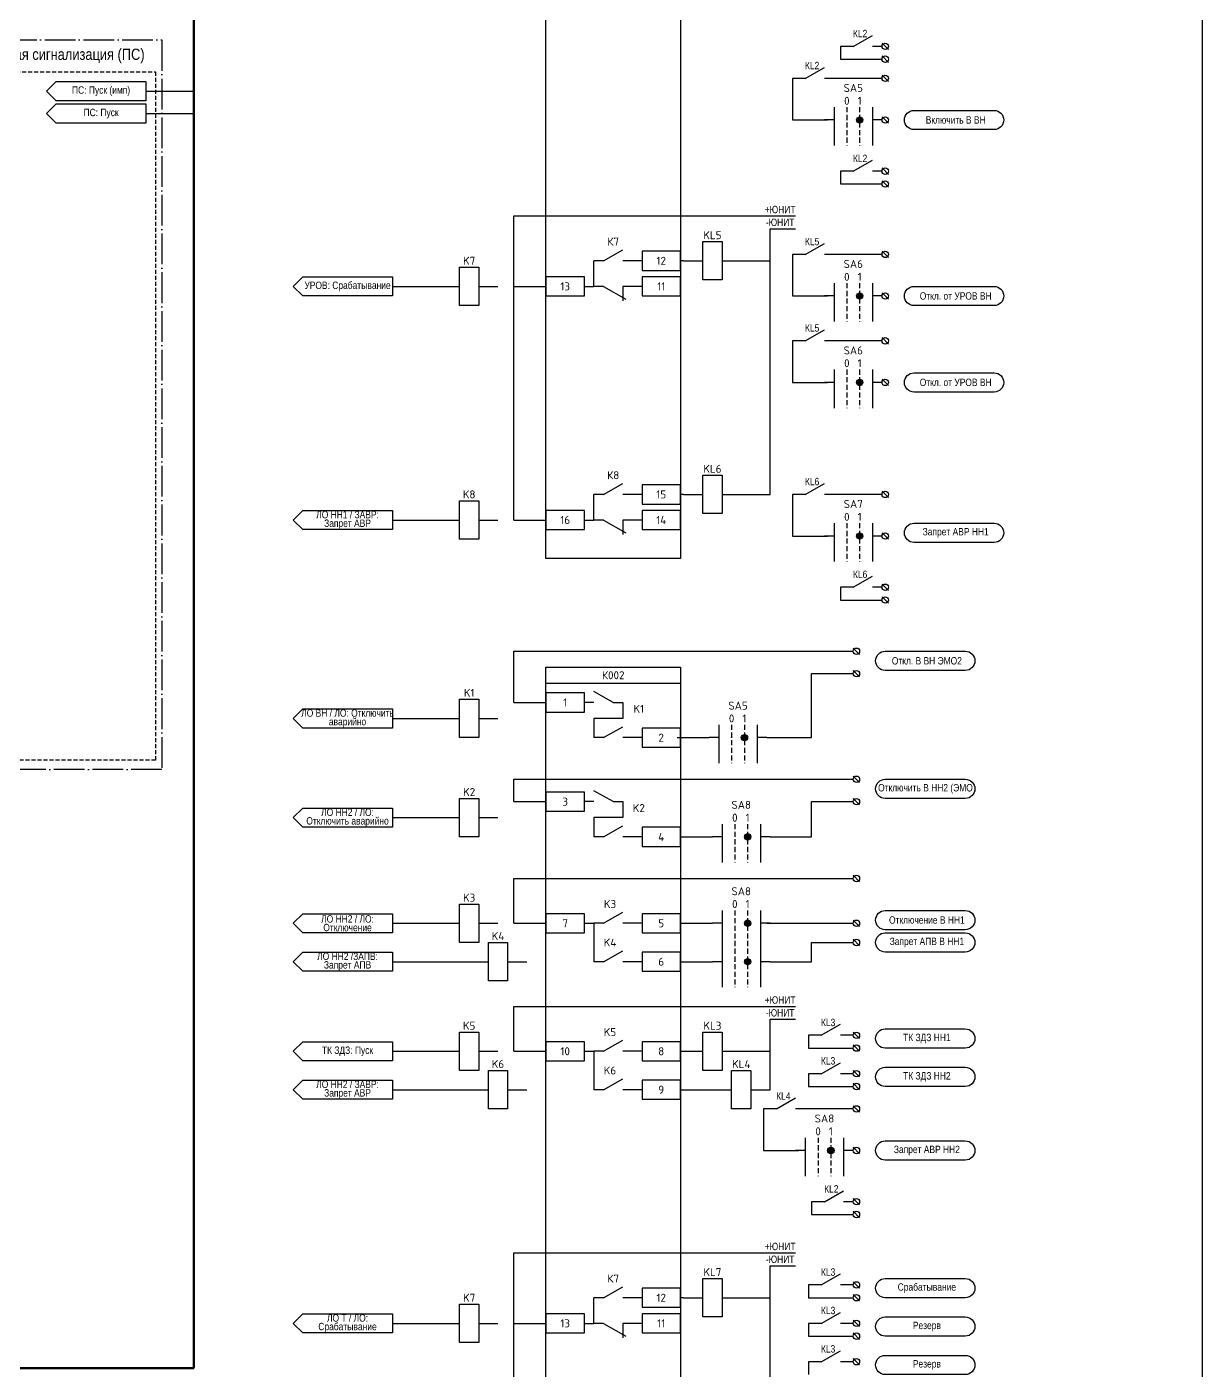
# Model space of a CAD drawing. Header units: millimetres. Extents: x 1657 to 8204, y -558 to 594.
# Drawn here: x 5766.8 to 6134, y -110.6 to 309.1 of the extents above; entities that cross this region are included whole.
import ezdxf
from ezdxf.enums import TextEntityAlignment as Align

# ---------------------------------------------------------------- set-up
doc = ezdxf.new("R2010")
doc.units = ezdxf.units.MM
doc.set_wipeout_variables(frame=1)
for name, pattern in [('ACAD_ISO04W100', [30, 24, -3, 0, -3]), ('HIDDEN', [9.525, 6.35, -3.175]), ('штриховая2', [0.375, 0.25, -0.125])]:
    doc.linetypes.add(name, pattern=pattern)
doc.layers.add('_ОРЗ_0.3', color=7, linetype='Continuous', lineweight=30)
doc.layers.add('TEXT', color=7, linetype='Continuous', lineweight=25)
doc.layers.add('Основная', color=7, linetype='Continuous')
doc.styles.add('2.5_Gost_RD', font='ARIALN.TTF', dxfattribs={"height": 2.5})
doc.styles.add('2.5_ISOCPEUR', font='isocpeur.ttf', dxfattribs={"width": 0.9, "height": 2.5})
doc.styles.add('2.5_ISOCPEUR_1', font='isocpeur.ttf', dxfattribs={"height": 2.5})
doc.styles.add('3.5_Gost_RD', font='ARIALN.TTF', dxfattribs={"height": 3.5})

# ---------------------------------------------------------------- blocks, each defined once
blk = doc.blocks.new('*U95')
at = {"layer": 'Основная', "color": 0}
blk.add_line((0, 0), (7, -4), dxfattribs=at)
at = {"layer": 'Основная', "ltscale": 0.35}
blk.add_line((6, 0), (6, -4.5), dxfattribs=at)
blk = doc.blocks.new('*U103')
blk.add_lwpolyline([(0, 3), (-12, 3), (-12, -3), (0, -3)], close=True)
at = {"layer": 'Основная', "color": 0}
for p, q in [((-24, 0), (-27, 0)), ((-12, 0), (-18, 0))]:
    blk.add_line(p, q, dxfattribs=at)
at = {"ltscale": 0.25}
blk.add_blockref('*U95', (-24, 0), dxfattribs=at)
at = {"layer": 'Основная', "style": '2.5_ISOCPEUR'}
for tag, p in [('ОУ', (-22, 4)), ('K', (-21, 6)), ('В', (-6, 0))]:
    blk.add_attdef(tag, text='', height=2.5, dxfattribs=at).set_placement(p, align=Align.MIDDLE_CENTER)
blk = doc.blocks.new('*U53')
blk.add_lwpolyline([(0, 3), (-12, 3), (-12, -3), (0, -3)], close=True)
at = {"layer": 'Основная', "style": '2.5_ISOCPEUR'}
for tag, p in [('ОУ', (-7, 10)), ('В', (-6, 0))]:
    blk.add_attdef(tag, text='', height=2.5, dxfattribs=at).set_placement(p, align=Align.MIDDLE_CENTER)
blk = doc.blocks.new('SPEC_COS_H')
at = {"layer": 'Основная', "color": 0}
blk.add_line((0, 0), (6, 3.43), dxfattribs=at)
blk = doc.blocks.new('*U107')
blk.add_lwpolyline([(0, 3), (-12, 3), (-12, -3), (0, -3)], close=True)
at = {"layer": 'Основная', "color": 0}
for p, q in [((-24, 0), (-27, 0)), ((-12, 0), (-18, 0))]:
    blk.add_line(p, q, dxfattribs=at)
at = {"ltscale": 0.25}
blk.add_blockref('SPEC_COS_H', (-24, 0), dxfattribs=at)
at = {"layer": 'Основная', "style": '2.5_ISOCPEUR'}
for tag, p in [('ОУ', (-21, 6)), ('K', (-21, 6)), ('В', (-6, 0))]:
    blk.add_attdef(tag, text='', height=2.5, dxfattribs=at).set_placement(p, align=Align.MIDDLE_CENTER)
blk = doc.blocks.new('*U110')
at = {"layer": 'Основная', "color": 0}
for p, q in [((-9, 0), (-3, 0)), ((3, 0), (9, 0))]:
    blk.add_line(p, q, dxfattribs=at)
at = {"layer": 'Основная'}
blk.add_lwpolyline([(-3, 6), (3, 6), (3, -6), (-3, -6)], close=True, dxfattribs=at)
at = {"layer": 'Основная', "style": '2.5_ISOCPEUR'}
for tag, p in [('ОУ', (0, 8)), ('В2', (-7, -2)), ('В1', (7, -2))]:
    blk.add_attdef(tag, text='', height=2.5, dxfattribs=at).set_placement(p, align=Align.MIDDLE_CENTER)
blk = doc.blocks.new('*U248')
at = {"layer": 'Основная', "ltscale": 0.25}
blk.add_circle((0, 0), 1, dxfattribs=at)
blk = doc.blocks.new('*U109')
at = {"layer": 'Основная', "style": '2.5_ISOCPEUR'}
for tag, p in [('ОУ', (0, 4)), ('В', (0, -3))]:
    blk.add_attdef(tag, text='', height=2.5, dxfattribs=at).set_placement(p, align=Align.MIDDLE_CENTER)
at = {"ltscale": 0.25}
blk.add_blockref('*U248', (0, 0), dxfattribs=at)
at = {"layer": 'Основная', "ltscale": 0.25}
blk.add_line((1, -1), (-1, 1), dxfattribs=at)
blk = doc.blocks.new('*U108')
at = {"ltscale": 0.35}
h = blk.add_hatch(color=256, dxfattribs=at)
edge = h.paths.add_edge_path()
edge.add_arc((-2, 0), 0.01, 0, 360)
h = blk.add_hatch(color=256, dxfattribs=at)
edge = h.paths.add_edge_path()
edge.add_arc((2, 0), 1, 0, 360)
at = {"layer": 'Основная', "color": 0}
for p, q in [((-6, 0), (-9, 0)), ((-6, 4), (-6, -8)), ((6, 4), (6, -8)), ((9, 0), (6, 0))]:
    blk.add_line(p, q, dxfattribs=at)
at = {"layer": 'Основная', "color": 0, "linetype": 'HIDDEN', "ltscale": 0.25}
for p, q in [((-2, 4), (-2, -8)), ((2, 4), (2, -8))]:
    blk.add_line(p, q, dxfattribs=at)
at = {"layer": 'Основная', "ltscale": 0.35}
for centre, radius in [((-2, 0), 0.01), ((2, 0), 1)]:
    blk.add_circle(centre, radius, dxfattribs=at)
at = {"layer": 'Основная', "style": '2.5_ISOCPEUR'}
for tag, p in [('ОУ', (0, 10)), ('ОП1', (-2, 6)), ('ОП2', (2, 6)), ('В1', (-9, -2)), ('В2', (9, -2))]:
    blk.add_attdef(tag, text='', height=2.5, dxfattribs=at).set_placement(p, align=Align.MIDDLE_CENTER)
blk = doc.blocks.new('*U106')
blk.add_lwpolyline([(0, 3), (-12, 3), (-12, -3), (0, -3)], close=True)
at = {"layer": 'Основная', "color": 0}
for p, q in [((-24, 0), (-27, 0)), ((-12, 0), (-18, 0))]:
    blk.add_line(p, q, dxfattribs=at)
at = {"ltscale": 0.25}
blk.add_blockref('SPEC_COS_H', (-24, 0), dxfattribs=at)
at = {"layer": 'Основная', "style": '2.5_ISOCPEUR'}
for tag, p in [('ОУ', (-13, 9)), ('K', (-13, 9)), ('В', (-6, 0))]:
    blk.add_attdef(tag, text='', height=2.5, dxfattribs=at).set_placement(p, align=Align.MIDDLE_CENTER)
blk = doc.blocks.new('*U42')
at = {"layer": 'Основная', "color": 0}
for p, q in [((0, 0), (2, 0)), ((2, 0), (40, 0)), ((40, 0), (42, 0))]:
    blk.add_line(p, q, dxfattribs=at)
blk = doc.blocks.new('*U54')
blk.add_lwpolyline([(0, 3), (-12, 3), (-12, -3), (0, -3)], close=True)
at = {"layer": 'Основная', "color": 0}
for p, q in [((-24, 0), (-27, 0)), ((-12, 0), (-18, 0))]:
    blk.add_line(p, q, dxfattribs=at)
at = {"ltscale": 0.25}
blk.add_blockref('SPEC_COS_H', (-24, 0), dxfattribs=at)
at = {"layer": 'Основная', "style": '2.5_ISOCPEUR'}
for tag, p in [('ОУ', (-22, 6)), ('K', (-21, 6)), ('В', (-6, 0))]:
    blk.add_attdef(tag, text='', height=2.5, dxfattribs=at).set_placement(p, align=Align.MIDDLE_CENTER)

msp = doc.modelspace()

# ---------------------------------------------------------------- linework, layer by layer
at = {"lineweight": 100, "ltscale": 100}
for p in [(5819, 534), (5294, -110)]:
    msp.add_line(p, (5819, -110), dxfattribs=at)
at = {"ltscale": 100}
for p, q in [((6025, 303), (6021, 303)), ((6021, 303), (6021, 299)), ((6021, 299), (6034, 299)), ((6010, 293), (6006, 293)), ((5804, 289), (5819, 289)), ((5804, 282), (5819, 282)), ((6025, 264), (6021, 264)), ((6021, 264), (6021, 260)), ((6021, 260), (6034, 260)), ((5999, 163), (5999, 246)), ((5999, 246), (6007, 246)), ((5944, 228), (5944, 236)), ((5972, 236), (5971, 236)), ((5990, 236), (5999, 236)), ((6010, 238), (6006, 238)), ((5881, 228), (5896, 228)), ((5941, 228), (5944, 228)), ((6010, 211), (6006, 211)), ((5944, 155), (5944, 163)), ((5972, 163), (5971, 163)), ((5990, 163), (5999, 163)), ((6010, 163), (6006, 163)), ((5881, 155), (5896, 155)), ((5941, 155), (5944, 155)), ((6025, 134), (6021, 134)), ((6021, 134), (6021, 130)), ((6021, 130), (6034, 130)), ((5953, 98), (5953, 93)), ((5881, 93), (5896, 93)), ((5953, 93), (5944, 93)), ((5944, 93), (5944, 87)), ((5953, 67), (5953, 62)), ((5881, 62), (5896, 62)), ((5953, 62), (5944, 62)), ((5944, 62), (5944, 56)), ((5881, 29), (5896, 29)), ((5941, 29), (5944, 29)), ((5944, 29), (5944, 17)), ((5998, 29), (6025, 29)), ((5881, 17), (5905, 17)), ((5999, -23), (5999, -1)), ((5999, -1), (6007, -1)), ((6015, -6), (6011, -6)), ((6011, -6), (6011, -10)), ((5881, -11), (5896, -11)), ((5941, -11), (5944, -11)), ((5944, -11), (5944, -23)), ((5990, -11), (5999, -11)), ((6011, -10), (6025, -10)), ((6015, -18), (6011, -18)), ((6011, -18), (6011, -22)), ((5881, -23), (5905, -23)), ((6011, -22), (6025, -22)), ((6001, -29), (5997, -29)), ((6016, -58), (6012, -58)), ((6012, -58), (6012, -62)), ((6012, -62), (6025, -62)), ((5999, -161), (5999, -78)), ((5999, -78), (6007, -78)), ((5944, -96), (5944, -88)), ((5972, -88), (5971, -88)), ((5990, -88), (5999, -88)), ((6015, -84), (6011, -84)), ((6011, -84), (6011, -88)), ((6011, -88), (6025, -88)), ((5881, -96), (5896, -96)), ((5941, -96), (5944, -96)), ((6015, -96), (6011, -96)), ((6011, -96), (6011, -100)), ((6011, -100), (6025, -100)), ((6015, -108), (6011, -108)), ((6011, -108), (6011, -112))]:
    msp.add_line(p, q, dxfattribs=at)
at = {"color": 251, "linetype": 'ACAD_ISO04W100', "lineweight": 30, "ltscale": 0.4, "true_color": 0x58595b}
msp.add_lwpolyline([(5724, 305), (5809, 305), (5809, 77), (5724, 77)], close=True, dxfattribs=at)
at = {"linetype": 'штриховая2', "ltscale": 5}
msp.add_lwpolyline([(5726, 295), (5807, 295), (5807, 80), (5726, 80)], close=True, dxfattribs=at)
at = {"ltscale": 100}
for points in [[(5773, 289), (5776, 292), (5804, 292), (5804, 286), (5776, 286), (5773, 289)], [(6006, 293), (6006, 280), (6017, 280)], [(5773, 282), (5776, 285), (5804, 285), (5804, 279), (5776, 279), (5773, 282)], [(5919, 155), (5919, 250), (6007, 250)], [(6006, 238), (6006, 225), (6017, 225)], [(5919, 228), (5929, 228)], [(6006, 211), (6006, 198), (6017, 198)], [(6006, 163), (6006, 150), (6017, 150)], [(5919, 155), (5929, 155)], [(5919, 98), (5919, 114), (6025, 114)], [(5919, 98), (5929, 98)], [(5944, 98), (5941, 98)], [(5970, 87), (5980, 87)], [(5970, 87), (5980, 87)], [(5919, 67), (5919, 74), (6025, 74)], [(5919, 67), (5929, 67)], [(5944, 67), (5941, 67)], [(5971, 56), (5981, 56)], [(5971, 56), (5981, 56)], [(5971, 56), (5981, 56)], [(5971, 56), (5981, 56)], [(5919, 29), (5919, 43), (6025, 43)], [(5919, 29), (5929, 29)], [(5971, 29), (5981, 29)], [(5971, 17), (5981, 17)], [(5919, -11), (5919, 3), (6007, 3)], [(5919, -11), (5929, -11)], [(5971, -11), (5973, -11)], [(5971, -23), (5982, -23)], [(5997, -29), (5997, -42), (6008, -42)], [(5919, -169), (5919, -74), (6007, -74)], [(5919, -96), (5929, -96)]]:
    msp.add_lwpolyline(points, dxfattribs=at)
for points in [[(6044, 277, -1), (6044, 283), (6069, 283, -1), (6069, 277)], [(6044, 222, -1), (6044, 228), (6069, 228, -1), (6069, 222)], [(6044, 195, -1), (6044, 201), (6069, 201, -1), (6069, 195)], [(6044, 148, -1), (6044, 154), (6069, 154, -1), (6069, 148)], [(6035, -45, -1), (6035, -39), (6060, -39, -1), (6060, -45)], [(6035, -88, -1), (6035, -82), (6060, -82, -1), (6060, -88)], [(6035, -100, -1), (6035, -94), (6060, -94, -1), (6060, -100)], [(6035, -112, -1), (6035, -106), (6060, -106, -1), (6060, -112)]]:
    msp.add_lwpolyline(points, format="xyb", close=True, dxfattribs=at)
for points in [[(5853, 231), (5881, 231), (5881, 225), (5853, 225), (5850, 228)], [(5853, -93), (5881, -93), (5881, -99), (5853, -99), (5850, -96)]]:
    msp.add_lwpolyline(points, close=True, dxfattribs=at)
at = {"color": 2, "ltscale": 100}
msp.add_lwpolyline([(6035, 108, -1), (6035, 114), (6060, 114, -1), (6060, 108)], format="xyb", close=True, dxfattribs=at)
at = {"color": 1, "ltscale": 100}
msp.add_lwpolyline([(6035, 68, -1), (6035, 74), (6060, 74, -1), (6060, 68)], format="xyb", close=True, dxfattribs=at)
at = {"color": 3, "ltscale": 100}
for points in [[(6035, 27, -1), (6035, 33), (6060, 33, -1), (6060, 27)], [(6035, 20, -1), (6035, 26), (6060, 26, -1), (6060, 20)]]:
    msp.add_lwpolyline(points, format="xyb", close=True, dxfattribs=at)
at = {"color": 215, "ltscale": 100, "true_color": 0xa953a0}
for points in [[(6035, -10, -1), (6035, -4), (6060, -4, -1), (6060, -10)], [(6035, -22, -1), (6035, -16), (6060, -16, -1), (6060, -22)]]:
    msp.add_lwpolyline(points, format="xyb", close=True, dxfattribs=at)
at = {"layer": '_ОРЗ_0.3', "ltscale": 100}
for points in [[(5929, 448), (5971, 448), (5971, 143), (5929, 143)], [(5929, 109), (5971, 109), (5971, -181), (5929, -181)]]:
    msp.add_lwpolyline(points, close=True, dxfattribs=at)
at = {"layer": 'Основная', "color": 0}
for p, q in [((5950, 98), (5953, 98)), ((5950, 67), (5953, 67))]:
    msp.add_line(p, q, dxfattribs=at)
at = {"layer": 'Основная', "ltscale": 100}
for points in [[(5881, 158), (5881, 152), (5853, 152), (5850, 155), (5853, 158)], [(5881, 96), (5881, 90), (5853, 90), (5850, 93), (5853, 96)], [(5881, 65), (5881, 59), (5853, 59), (5850, 62), (5853, 65)], [(5881, 32), (5881, 26), (5853, 26), (5850, 29), (5853, 32)], [(5881, 20), (5881, 14), (5853, 14), (5850, 17), (5853, 20)], [(5881, -8), (5881, -14), (5853, -14), (5850, -11), (5853, -8)], [(5881, -20), (5881, -26), (5853, -26), (5850, -23), (5853, -20)]]:
    msp.add_lwpolyline(points, close=True, dxfattribs=at)

# ---------------------------------------------------------------- block references
at = {"ltscale": 0.25}
for name, p in [('SPEC_COS_H', (6025, 303)), ('*U109', (6035, 303)), ('SPEC_COS_H', (6010, 293)), ('*U109', (6035, 293)), ('*U109', (6035, 280)), ('SPEC_COS_H', (6025, 264)), ('*U109', (6035, 264)), ('SPEC_COS_H', (6010, 238)), ('*U109', (6035, 238)), ('*U109', (6035, 225)), ('SPEC_COS_H', (6010, 211)), ('*U109', (6035, 211)), ('*U109', (6035, 198)), ('SPEC_COS_H', (6010, 163)), ('*U109', (6035, 163)), ('*U109', (6035, 150)), ('SPEC_COS_H', (6025, 134)), ('*U109', (6035, 134)), ('*U42', (5929, 104)), ('*U109', (6026, 23)), ('SPEC_COS_H', (6015, -6)), ('*U109', (6026, -6)), ('SPEC_COS_H', (6015, -18)), ('*U109', (6026, -18)), ('SPEC_COS_H', (6001, -29)), ('*U109', (6026, -29)), ('*U109', (6026, -42)), ('SPEC_COS_H', (6016, -58)), ('*U109', (6026, -58)), ('SPEC_COS_H', (6015, -84)), ('*U109', (6026, -84)), ('SPEC_COS_H', (6015, -96)), ('*U109', (6026, -96)), ('SPEC_COS_H', (6015, -108)), ('*U109', (6026, -108))]:
    msp.add_blockref(name, p, dxfattribs=at)
at = {"ltscale": 0.35}
ref = msp.add_blockref('*U110', (5981, 236), dxfattribs=at)
ref.add_attrib('ОУ', 'KL5', dxfattribs={"layer": 'Основная', "height": 2.5, "style": '2.5_ISOCPEUR'}).set_placement((5981, 244), align=Align.MIDDLE_CENTER)
ref = msp.add_blockref('*U110', (5905, 228), dxfattribs=at)
ref.add_attrib('ОУ', 'K7', dxfattribs={"layer": 'Основная', "height": 2.5, "style": '2.5_ISOCPEUR'}).set_placement((5905, 236), align=Align.MIDDLE_CENTER)
ref = msp.add_blockref('*U110', (5981, 163), dxfattribs=at)
ref.add_attrib('ОУ', 'KL6', dxfattribs={"layer": 'Основная', "height": 2.5, "style": '2.5_ISOCPEUR'}).set_placement((5981, 171), align=Align.MIDDLE_CENTER)
ref = msp.add_blockref('*U110', (5905, 155), dxfattribs=at)
ref.add_attrib('ОУ', 'K8', dxfattribs={"layer": 'Основная', "height": 2.5, "style": '2.5_ISOCPEUR'}).set_placement((5905, 163), align=Align.MIDDLE_CENTER)
ref = msp.add_blockref('*U110', (5905, 93), dxfattribs=at)
ref.add_attrib('ОУ', 'K1', dxfattribs={"layer": 'Основная', "height": 2.5, "style": '2.5_ISOCPEUR'}).set_placement((5905, 101), align=Align.MIDDLE_CENTER)
at = {"ltscale": 0.25, "xscale": -1}
for p in [(5950, 98), (5950, 67)]:
    msp.add_blockref('SPEC_COS_H', p, dxfattribs=at)
at = {"ltscale": 0.35}
ref = msp.add_blockref('*U108', (5989, 87), dxfattribs=at)
ref.add_attrib('ОУ', 'SA5', dxfattribs={"layer": 'Основная', "height": 2.5, "style": '2.5_ISOCPEUR'}).set_placement((5989, 97), align=Align.MIDDLE_CENTER)
ref.add_attrib('ОП1', '0', dxfattribs={"layer": 'Основная', "height": 2.5, "style": '2.5_ISOCPEUR'}).set_placement((5987, 93), align=Align.MIDDLE_CENTER)
ref.add_attrib('ОП2', '1', dxfattribs={"layer": 'Основная', "height": 2.5, "style": '2.5_ISOCPEUR'}).set_placement((5991, 93), align=Align.MIDDLE_CENTER)
ref = msp.add_blockref('*U110', (5905, 62), dxfattribs=at)
ref.add_attrib('ОУ', 'K2', dxfattribs={"layer": 'Основная', "height": 2.5, "style": '2.5_ISOCPEUR'}).set_placement((5905, 70), align=Align.MIDDLE_CENTER)
ref = msp.add_blockref('*U108', (5990, 56), dxfattribs=at)
ref.add_attrib('ОУ', 'SA8', dxfattribs={"layer": 'Основная', "height": 2.5, "style": '2.5_ISOCPEUR'}).set_placement((5990, 66), align=Align.MIDDLE_CENTER)
ref.add_attrib('ОП1', '0', dxfattribs={"layer": 'Основная', "height": 2.5, "style": '2.5_ISOCPEUR'}).set_placement((5988, 62), align=Align.MIDDLE_CENTER)
ref.add_attrib('ОП2', '1', dxfattribs={"layer": 'Основная', "height": 2.5, "style": '2.5_ISOCPEUR'}).set_placement((5992, 62), align=Align.MIDDLE_CENTER)
ref = msp.add_blockref('*U110', (5905, 29), dxfattribs=at)
ref.add_attrib('ОУ', 'K3', dxfattribs={"layer": 'Основная', "height": 2.5, "style": '2.5_ISOCPEUR'}).set_placement((5905, 37), align=Align.MIDDLE_CENTER)
ref = msp.add_blockref('*U108', (5990, 29), dxfattribs=at)
ref.add_attrib('ОУ', 'SA8', dxfattribs={"layer": 'Основная', "height": 2.5, "style": '2.5_ISOCPEUR'}).set_placement((5990, 39), align=Align.MIDDLE_CENTER)
ref.add_attrib('ОП1', '0', dxfattribs={"layer": 'Основная', "height": 2.5, "style": '2.5_ISOCPEUR'}).set_placement((5988, 35), align=Align.MIDDLE_CENTER)
ref.add_attrib('ОП2', '1', dxfattribs={"layer": 'Основная', "height": 2.5, "style": '2.5_ISOCPEUR'}).set_placement((5992, 35), align=Align.MIDDLE_CENTER)
ref = msp.add_blockref('*U110', (5914, 17), dxfattribs=at)
ref.add_attrib('ОУ', 'K4', dxfattribs={"layer": 'Основная', "height": 2.5, "style": '2.5_ISOCPEUR'}).set_placement((5914, 25), align=Align.MIDDLE_CENTER)
msp.add_blockref('*U108', (5990, 17), dxfattribs=at)
ref = msp.add_blockref('*U110', (5905, -11), dxfattribs=at)
ref.add_attrib('ОУ', 'K5', dxfattribs={"layer": 'Основная', "height": 2.5, "style": '2.5_ISOCPEUR'}).set_placement((5905, -3), align=Align.MIDDLE_CENTER)
ref = msp.add_blockref('*U110', (5981, -11), dxfattribs=at)
ref.add_attrib('ОУ', 'KL3', dxfattribs={"layer": 'Основная', "height": 2.5, "style": '2.5_ISOCPEUR'}).set_placement((5981, -3), align=Align.MIDDLE_CENTER)
ref = msp.add_blockref('*U110', (5914, -23), dxfattribs=at)
ref.add_attrib('ОУ', 'K6', dxfattribs={"layer": 'Основная', "height": 2.5, "style": '2.5_ISOCPEUR'}).set_placement((5914, -15), align=Align.MIDDLE_CENTER)
ref = msp.add_blockref('*U110', (5990, -23), dxfattribs=at)
ref.add_attrib('ОУ', 'KL4', dxfattribs={"layer": 'Основная', "height": 2.5, "style": '2.5_ISOCPEUR'}).set_placement((5990, -15), align=Align.MIDDLE_CENTER)
ref = msp.add_blockref('*U110', (5981, -88), dxfattribs=at)
ref.add_attrib('ОУ', 'KL7', dxfattribs={"layer": 'Основная', "height": 2.5, "style": '2.5_ISOCPEUR'}).set_placement((5981, -80), align=Align.MIDDLE_CENTER)
ref = msp.add_blockref('*U110', (5905, -96), dxfattribs=at)
ref.add_attrib('ОУ', 'K7', dxfattribs={"layer": 'Основная', "height": 2.5, "style": '2.5_ISOCPEUR'}).set_placement((5905, -88), align=Align.MIDDLE_CENTER)
at = {"layer": '_ОРЗ_0.3', "ltscale": 0.25}
ref = msp.add_blockref('*U107', (5971, 236), dxfattribs=at)
ref.add_attrib('ОУ', 'К7', dxfattribs={"layer": 'Основная', "height": 2.5, "style": '2.5_ISOCPEUR'}).set_placement((5950, 242), align=Align.MIDDLE_CENTER)
ref.add_attrib('В', '12', dxfattribs={"layer": 'Основная', "height": 2.5, "style": '2.5_ISOCPEUR'}).set_placement((5965, 236), align=Align.MIDDLE_CENTER)
ref = msp.add_blockref('*U53', (5941, 228), dxfattribs=at)
ref.add_attrib('В', '13', dxfattribs={"layer": 'Основная', "height": 2.5, "style": '2.5_ISOCPEUR'}).set_placement((5935, 228), align=Align.MIDDLE_CENTER)
ref = msp.add_blockref('*U103', (5971, 228), dxfattribs=at)
ref.add_attrib('В', '11', dxfattribs={"layer": 'Основная', "height": 2.5, "style": '2.5_ISOCPEUR'}).set_placement((5965, 228), align=Align.MIDDLE_CENTER)
ref = msp.add_blockref('*U107', (5971, 163), dxfattribs=at)
ref.add_attrib('ОУ', 'К8', dxfattribs={"layer": 'Основная', "height": 2.5, "style": '2.5_ISOCPEUR'}).set_placement((5950, 169), align=Align.MIDDLE_CENTER)
ref.add_attrib('В', '15', dxfattribs={"layer": 'Основная', "height": 2.5, "style": '2.5_ISOCPEUR'}).set_placement((5965, 163), align=Align.MIDDLE_CENTER)
ref = msp.add_blockref('*U53', (5941, 155), dxfattribs=at)
ref.add_attrib('В', '16', dxfattribs={"layer": 'Основная', "height": 2.5, "style": '2.5_ISOCPEUR'}).set_placement((5935, 155), align=Align.MIDDLE_CENTER)
ref = msp.add_blockref('*U103', (5971, 155), dxfattribs=at)
ref.add_attrib('В', '14', dxfattribs={"layer": 'Основная', "height": 2.5, "style": '2.5_ISOCPEUR'}).set_placement((5965, 155), align=Align.MIDDLE_CENTER)
ref = msp.add_blockref('*U53', (5941, 98), dxfattribs=at)
ref.add_attrib('В', '1', dxfattribs={"layer": 'Основная', "height": 2.5, "style": '2.5_ISOCPEUR'}).set_placement((5935, 98), align=Align.MIDDLE_CENTER)
ref = msp.add_blockref('*U106', (5971, 87), dxfattribs=at)
ref.add_attrib('ОУ', 'K1', dxfattribs={"layer": 'Основная', "height": 2.5, "style": '2.5_ISOCPEUR'}).set_placement((5958, 96), align=Align.MIDDLE_CENTER)
ref.add_attrib('В', '2', dxfattribs={"layer": 'Основная', "height": 2.5, "style": '2.5_ISOCPEUR'}).set_placement((5965, 87), align=Align.MIDDLE_CENTER)
ref = msp.add_blockref('*U53', (5941, 67), dxfattribs=at)
ref.add_attrib('В', '3', dxfattribs={"layer": 'Основная', "height": 2.5, "style": '2.5_ISOCPEUR'}).set_placement((5935, 67), align=Align.MIDDLE_CENTER)
ref = msp.add_blockref('*U106', (5971, 56), dxfattribs=at)
ref.add_attrib('ОУ', 'K2', dxfattribs={"layer": 'Основная', "height": 2.5, "style": '2.5_ISOCPEUR'}).set_placement((5958, 65), align=Align.MIDDLE_CENTER)
ref.add_attrib('В', '4', dxfattribs={"layer": 'Основная', "height": 2.5, "style": '2.5_ISOCPEUR'}).set_placement((5965, 56), align=Align.MIDDLE_CENTER)
ref = msp.add_blockref('*U54', (5971, 29), dxfattribs=at)
ref.add_attrib('ОУ', 'K3', dxfattribs={"layer": 'Основная', "height": 2.5, "style": '2.5_ISOCPEUR'}).set_placement((5949, 35), align=Align.MIDDLE_CENTER)
ref.add_attrib('В', '5', dxfattribs={"layer": 'Основная', "height": 2.5, "style": '2.5_ISOCPEUR'}).set_placement((5965, 29), align=Align.MIDDLE_CENTER)
ref = msp.add_blockref('*U53', (5941, 29), dxfattribs=at)
ref.add_attrib('В', '7', dxfattribs={"layer": 'Основная', "height": 2.5, "style": '2.5_ISOCPEUR'}).set_placement((5935, 29), align=Align.MIDDLE_CENTER)
ref = msp.add_blockref('*U54', (5971, 17), dxfattribs=at)
ref.add_attrib('ОУ', 'K4', dxfattribs={"layer": 'Основная', "height": 2.5, "style": '2.5_ISOCPEUR'}).set_placement((5949, 23), align=Align.MIDDLE_CENTER)
ref.add_attrib('В', '6', dxfattribs={"layer": 'Основная', "height": 2.5, "style": '2.5_ISOCPEUR'}).set_placement((5965, 17), align=Align.MIDDLE_CENTER)
ref = msp.add_blockref('*U54', (5971, -11), dxfattribs=at)
ref.add_attrib('ОУ', 'K5', dxfattribs={"layer": 'Основная', "height": 2.5, "style": '2.5_ISOCPEUR'}).set_placement((5949, -5), align=Align.MIDDLE_CENTER)
ref.add_attrib('В', '8', dxfattribs={"layer": 'Основная', "height": 2.5, "style": '2.5_ISOCPEUR'}).set_placement((5965, -11), align=Align.MIDDLE_CENTER)
ref = msp.add_blockref('*U53', (5941, -11), dxfattribs=at)
ref.add_attrib('В', '10', dxfattribs={"layer": 'Основная', "height": 2.5, "style": '2.5_ISOCPEUR'}).set_placement((5935, -11), align=Align.MIDDLE_CENTER)
ref = msp.add_blockref('*U54', (5971, -23), dxfattribs=at)
ref.add_attrib('ОУ', 'K6', dxfattribs={"layer": 'Основная', "height": 2.5, "style": '2.5_ISOCPEUR'}).set_placement((5949, -17), align=Align.MIDDLE_CENTER)
ref.add_attrib('В', '9', dxfattribs={"layer": 'Основная', "height": 2.5, "style": '2.5_ISOCPEUR'}).set_placement((5965, -23), align=Align.MIDDLE_CENTER)
ref = msp.add_blockref('*U107', (5971, -88), dxfattribs=at)
ref.add_attrib('ОУ', 'К7', dxfattribs={"layer": 'Основная', "height": 2.5, "style": '2.5_ISOCPEUR'}).set_placement((5950, -82), align=Align.MIDDLE_CENTER)
ref.add_attrib('В', '12', dxfattribs={"layer": 'Основная', "height": 2.5, "style": '2.5_ISOCPEUR'}).set_placement((5965, -88), align=Align.MIDDLE_CENTER)
ref = msp.add_blockref('*U53', (5941, -96), dxfattribs=at)
ref.add_attrib('В', '13', dxfattribs={"layer": 'Основная', "height": 2.5, "style": '2.5_ISOCPEUR'}).set_placement((5935, -96), align=Align.MIDDLE_CENTER)
ref = msp.add_blockref('*U103', (5971, -96), dxfattribs=at)
ref.add_attrib('В', '11', dxfattribs={"layer": 'Основная', "height": 2.5, "style": '2.5_ISOCPEUR'}).set_placement((5965, -96), align=Align.MIDDLE_CENTER)

# ---------------------------------------------------------------- texts
at = {"color": 30, "ltscale": 100, "true_color": 0xf7941d, "insert": (5766.5, 300), "char_height": 3.5, "width": 85, "attachment_point": 5, "style": '3.5_Gost_RD'}
msp.add_mtext('Предупредительная сигнализация (ПС)', dxfattribs=at)
at = {"ltscale": 100, "char_height": 2.3, "attachment_point": 5, "style": '2.5_Gost_RD'}
for s, insert, width in [('\\pxsm0.7;Включить В ВН', (6057, 280), 28.5643), ('\\pxsm0.7;Откл. от УРОВ ВН', (6057, 225), 31), ('\\pxsm0.7;Откл. от УРОВ ВН', (6057, 198), 31), ('\\pxsm0.7;Запрет АВР НН1', (6057, 151), 31), ('\\pxsm0.7;Откл. В ВН ЭМО2', (6048, 111), 31), ('\\pxsm0.7;Отключить В НН2 (ЭМО)', (6048, 71), 31), ('\\pxsm0.7;Отключение В НН1 ', (6048, 30), 31), ('\\pxsm0.7;Запрет АПВ В НН1 ', (6048, 23), 31), ('\\pxsm0.7;ТК ЗДЗ НН1', (6048, -7), 31), ('\\pxsm0.7;ТК ЗДЗ: Пуск', (5867, -11), 28), ('\\pxsm0.7;ТК ЗДЗ НН2', (6048, -19), 31), ('\\pxsm0.7;Запрет АВР НН2', (6048, -42), 31), ('\\pxsm0.7;Срабатывание', (6048, -85), 31), ('\\pxsm0.7;Резерв', (6048, -97), 31), ('\\pxsm0.7;Резерв', (6048, -109), 31)]:
    msp.add_mtext(s, dxfattribs=dict(at, insert=insert, width=width))
at = {"color": 0, "ltscale": 100, "insert": (5867, 228), "char_height": 2.3, "width": 28, "attachment_point": 5, "style": '2.5_Gost_RD'}
msp.add_mtext('{\\C256;УРОВ: Срабатывание}', dxfattribs=at)
at = {"color": 2, "ltscale": 0.25, "true_color": 0xf1eb1f, "insert": (5950, 106.5), "char_height": 2.5, "width": 42, "attachment_point": 5, "style": '2.5_ISOCPEUR_1'}
msp.add_mtext('{\\C256;К002}', dxfattribs=at)
at = {"layer": 'TEXT', "ltscale": 100, "char_height": 2.3, "attachment_point": 5, "style": '2.5_Gost_RD'}
for s, insert, width in [('\\pxi-3,l4,sm0.7,t4;КL2', (6026, 307), 28), ('\\pxi-3,l4,sm0.7,t4;КL2', (6011, 297), 28), ('\\pxsm0.7;ПС: Пуск (имп)', (5790, 289), 28), ('\\pxsm0.7;ПС: Пуск', (5790, 282), 28), ('\\pxi-3,l4,sm0.7,t4;КL2', (6026, 268), 28), ('\\pxi-3,l4,sm0.7,t4;+ЮНИТ', (6001, 252), 28), ('\\pxi-3,l4,sm0.7,t4;-ЮНИТ', (6001, 248), 28), ('\\pxi-3,l4,sm0.7,t4;КL5', (6011, 242), 28), ('\\pxi-3,l4,sm0.7,t4;КL5', (6011, 215), 28), ('\\pxi-3,l4,sm0.7,t4;КL6', (6011, 167), 28), ('\\pxsm0.7;ЛО НН1 / ЗАВР: Запрет АВР', (5867, 155), 28), ('\\pxi-3,l4,sm0.7,t4;КL6', (6026, 138), 28), ('\\pxsm0.7;ЛО ВН / ЛО: Отключить аварийно', (5867, 93), 29.7284), ('\\pxsm0.7;ЛО НН2 / ЛО: Отключить аварийно', (5867, 62), 29.7284), ('\\pxsm0.7;ЛО НН2 / ЛО: Отключение', (5867, 29), 28), ('\\pxsm0.7;ЛО НН2 /ЗАПВ: Запрет АПВ', (5867, 17), 28), ('\\pxi-3,l4,sm0.7,t4;+ЮНИТ', (6001, 5), 28), ('\\pxi-3,l4,sm0.7,t4;-ЮНИТ', (6001, 1), 28), ('\\pxi-3,l4,sm0.7,t4;КL3', (6016, -2), 28), ('\\pxi-3,l4,sm0.7,t4;КL3', (6016, -14), 28), ('\\pxsm0.7;ЛО НН2 / ЗАВР: Запрет АВР', (5867, -23), 28), ('\\pxi-3,l4,sm0.7,t4;КL4', (6002, -25), 28), ('\\pxi-3,l4,sm0.7,t4;КL2', (6017, -54), 28), ('\\pxi-3,l4,sm0.7,t4;+ЮНИТ', (6001, -72), 28), ('\\pxi-3,l4,sm0.7,t4;-ЮНИТ', (6001, -76), 28), ('\\pxi-3,l4,sm0.7,t4;КL3', (6016, -80), 28), ('\\pxi-3,l4,sm0.7,t4;КL3', (6016, -92), 28), ('\\pxsm0.7;ЛО Т / ЛО: Срабатывание', (5867, -96), 28), ('\\pxi-3,l4,sm0.7,t4;КL3', (6016, -104), 28)]:
    msp.add_mtext(s, dxfattribs=dict(at, insert=insert, width=width))

# ---------------------------------------------------------------- next in the draw order: linework, layer by layer
at = {"ltscale": 100}
for p, q in [((6034, 303), (6031, 303)), ((6034, 293), (6016, 293)), ((6034, 264), (6031, 264)), ((6034, 238), (6016, 238)), ((6034, 211), (6016, 211)), ((6034, 163), (6016, 163)), ((6034, 134), (6031, 134)), ((6025, -6), (6021, -6)), ((6025, -18), (6021, -18)), ((6025, -29), (6007, -29)), ((6025, -58), (6022, -58)), ((6025, -84), (6021, -84)), ((6025, -96), (6021, -96)), ((6025, -108), (6021, -108))]:
    msp.add_line(p, q, dxfattribs=at)
msp.add_lwpolyline([(5999, 17), (6012, 17), (6012, 23), (6025, 23)], dxfattribs=at)

# ---------------------------------------------------------------- next in the draw order: block references
at = {"ltscale": 0.25}
for p in [(6035, 299), (6035, 260), (6035, 130), (6026, 114), (6026, 107), (6026, 74), (6026, 67), (6026, 43), (6026, 29), (6026, -10), (6026, -22), (6026, -62), (6026, -88), (6026, -100)]:
    msp.add_blockref('*U109', p, dxfattribs=at)
at = {"ltscale": 0.35}
ref = msp.add_blockref('*U108', (6025, 280), dxfattribs=at)
ref.add_attrib('ОУ', 'SA5', dxfattribs={"layer": 'Основная', "height": 2.5, "style": '2.5_ISOCPEUR'}).set_placement((6025, 290), align=Align.MIDDLE_CENTER)
ref.add_attrib('ОП1', '0', dxfattribs={"layer": 'Основная', "height": 2.5, "style": '2.5_ISOCPEUR'}).set_placement((6023, 286), align=Align.MIDDLE_CENTER)
ref.add_attrib('ОП2', '1', dxfattribs={"layer": 'Основная', "height": 2.5, "style": '2.5_ISOCPEUR'}).set_placement((6027, 286), align=Align.MIDDLE_CENTER)
ref = msp.add_blockref('*U108', (6025, 225), dxfattribs=at)
ref.add_attrib('ОУ', 'SA6', dxfattribs={"layer": 'Основная', "height": 2.5, "style": '2.5_ISOCPEUR'}).set_placement((6025, 235), align=Align.MIDDLE_CENTER)
ref.add_attrib('ОП1', '0', dxfattribs={"layer": 'Основная', "height": 2.5, "style": '2.5_ISOCPEUR'}).set_placement((6023, 231), align=Align.MIDDLE_CENTER)
ref.add_attrib('ОП2', '1', dxfattribs={"layer": 'Основная', "height": 2.5, "style": '2.5_ISOCPEUR'}).set_placement((6027, 231), align=Align.MIDDLE_CENTER)
ref = msp.add_blockref('*U108', (6025, 198), dxfattribs=at)
ref.add_attrib('ОУ', 'SA6', dxfattribs={"layer": 'Основная', "height": 2.5, "style": '2.5_ISOCPEUR'}).set_placement((6025, 208), align=Align.MIDDLE_CENTER)
ref.add_attrib('ОП1', '0', dxfattribs={"layer": 'Основная', "height": 2.5, "style": '2.5_ISOCPEUR'}).set_placement((6023, 204), align=Align.MIDDLE_CENTER)
ref.add_attrib('ОП2', '1', dxfattribs={"layer": 'Основная', "height": 2.5, "style": '2.5_ISOCPEUR'}).set_placement((6027, 204), align=Align.MIDDLE_CENTER)
ref = msp.add_blockref('*U108', (6025, 150), dxfattribs=at)
ref.add_attrib('ОУ', 'SA7', dxfattribs={"layer": 'Основная', "height": 2.5, "style": '2.5_ISOCPEUR'}).set_placement((6025, 160), align=Align.MIDDLE_CENTER)
ref.add_attrib('ОП1', '0', dxfattribs={"layer": 'Основная', "height": 2.5, "style": '2.5_ISOCPEUR'}).set_placement((6023, 156), align=Align.MIDDLE_CENTER)
ref.add_attrib('ОП2', '1', dxfattribs={"layer": 'Основная', "height": 2.5, "style": '2.5_ISOCPEUR'}).set_placement((6027, 156), align=Align.MIDDLE_CENTER)
ref = msp.add_blockref('*U108', (6016, -42), dxfattribs=at)
ref.add_attrib('ОУ', 'SA8', dxfattribs={"layer": 'Основная', "height": 2.5, "style": '2.5_ISOCPEUR'}).set_placement((6016, -32), align=Align.MIDDLE_CENTER)
ref.add_attrib('ОП1', '0', dxfattribs={"layer": 'Основная', "height": 2.5, "style": '2.5_ISOCPEUR'}).set_placement((6014, -36), align=Align.MIDDLE_CENTER)
ref.add_attrib('ОП2', '1', dxfattribs={"layer": 'Основная', "height": 2.5, "style": '2.5_ISOCPEUR'}).set_placement((6018, -36), align=Align.MIDDLE_CENTER)

# ---------------------------------------------------------------- next in the draw order: linework, layer by layer
at = {"ltscale": 100}
msp.add_lwpolyline([(5134, 581), (6134, 581), (6134, -464), (5134, -464)], close=True, dxfattribs=at)
for points in [[(5998, 87), (6012, 87), (6012, 107), (6025, 107)], [(5999, 56), (6012, 56), (6012, 67), (6025, 67)]]:
    msp.add_lwpolyline(points, dxfattribs=at)

doc.saveas('drawing.dxf')
